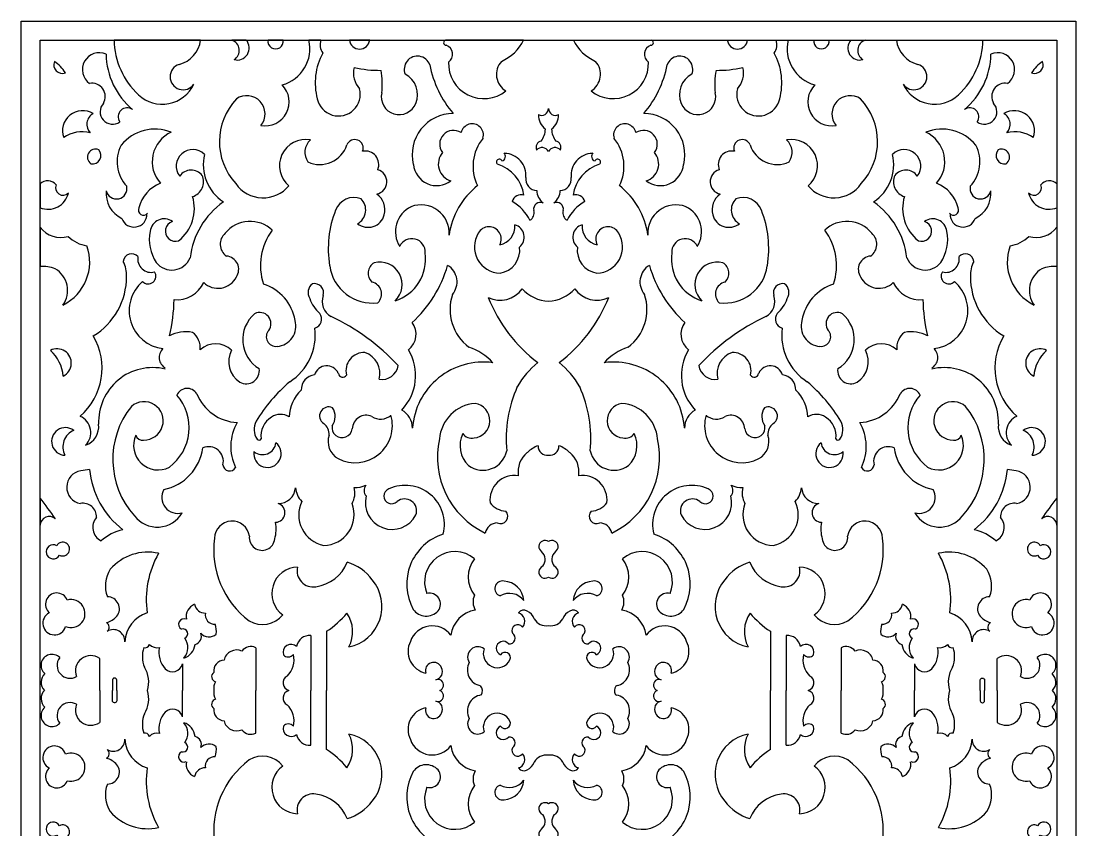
# Model space of a CAD drawing. Header units: millimetres. Extents: x 196 to 687, y 295 to 770.
# Drawn here: x 256.4 to 311.9, y 479.7 to 522.3 of the extents above; entities that cross this region are included whole.
import ezdxf

# ---------------------------------------------------------------- set-up
doc = ezdxf.new("R2010")
doc.units = ezdxf.units.MM

msp = doc.modelspace()

# ---------------------------------------------------------------- linework, layer by layer
at = {"color": 1}
for p, q in [((256.395, 522.262), (311.869, 522.262)), ((256.395, 451.81), (256.395, 522.262)), ((311.869, 522.262), (311.869, 451.81)), ((257.395, 521.262), (310.869, 521.262)), ((257.395, 452.81), (257.395, 521.262)), ((265.834, 521.262), (261.285, 521.262)), ((268.231, 521.262), (267.477, 521.262)), ((270.175, 521.262), (269.382, 521.262)), ((272.167, 521.262), (271.532, 521.262)), ((274.728, 521.262), (273.67, 521.262)), ((282.822, 521.262), (278.72, 521.262)), ((285.442, 521.262), (289.544, 521.262)), ((293.536, 521.262), (294.594, 521.262)), ((298.089, 521.262), (298.882, 521.262)), ((300.033, 521.262), (300.787, 521.262)), ((302.43, 521.262), (306.979, 521.262)), ((310.869, 521.262), (310.869, 452.81)), ((257.395, 513.703), (257.395, 512.442)), ((310.869, 513.703), (310.869, 512.442)), ((257.395, 511.42), (257.395, 509.34)), ((310.869, 511.42), (310.869, 509.34)), ((257.395, 497.16), (257.395, 495.728)), ((310.869, 497.16), (310.869, 495.728)), ((271.625, 489.924), (271.625, 487.036)), ((272.458, 490.147), (272.458, 487.036)), ((295.806, 490.147), (295.806, 487.036)), ((296.639, 489.924), (296.639, 487.036)), ((268.74, 489.285), (268.74, 487.036)), ((299.524, 489.285), (299.524, 487.036)), ((260.532, 487.036), (260.532, 488.72)), ((264.882, 488.431), (264.882, 487.036)), ((303.382, 488.431), (303.382, 487.036)), ((307.732, 487.036), (307.732, 488.72)), ((260.532, 487.036), (260.532, 485.352)), ((264.882, 485.641), (264.882, 487.036)), ((268.74, 484.787), (268.74, 487.036)), ((271.625, 484.148), (271.625, 487.036)), ((272.458, 483.925), (272.458, 487.036)), ((295.806, 483.925), (295.806, 487.036)), ((296.639, 484.148), (296.639, 487.036)), ((299.524, 484.787), (299.524, 487.036)), ((303.382, 485.641), (303.382, 487.036)), ((307.732, 487.036), (307.732, 485.352))]:
    msp.add_line(p, q, dxfattribs=at)
msp.add_lwpolyline([(256.395, 522.262), (311.869, 522.262), (311.869, 451.81), (256.395, 451.81)], close=True, dxfattribs=at)
for points in [[(261.285, 521.262), (265.834, 521.262)], [(267.477, 521.262), (268.231, 521.262)], [(269.382, 521.262), (270.175, 521.262)], [(271.532, 521.262), (272.167, 521.262)], [(273.67, 521.262), (274.728, 521.262)], [(278.72, 521.262), (282.822, 521.262)], [(285.442, 521.262), (289.544, 521.262)], [(293.536, 521.262), (294.594, 521.262)], [(296.097, 521.262), (296.732, 521.262)], [(298.089, 521.262), (298.882, 521.262)], [(300.033, 521.262), (300.787, 521.262)], [(302.43, 521.262), (306.979, 521.262)], [(310.869, 513.703), (310.869, 512.442)], [(310.869, 511.42), (310.869, 509.34)], [(310.869, 497.16), (310.869, 495.728)]]:
    msp.add_lwpolyline(points, dxfattribs=at)
for points in [[(261.422, 487.036), (261.422, 487.583, 0.414214), (261.322, 487.683), (261.3, 487.683, 0.414214), (261.2, 487.583), (261.2, 487.036)], [(306.842, 487.036), (306.842, 487.583, -0.414214), (306.942, 487.683), (306.964, 487.683, -0.414214), (307.064, 487.583), (307.064, 487.036)], [(261.422, 487.036), (261.422, 486.489, -0.414214), (261.322, 486.389), (261.3, 486.389, -0.414214), (261.2, 486.489), (261.2, 487.036)], [(306.842, 487.036), (306.842, 486.489, 0.414214), (306.942, 486.389), (306.964, 486.389, 0.414214), (307.064, 486.489), (307.064, 487.036)]]:
    msp.add_lwpolyline(points, format="xyb", dxfattribs=at)
for centre, radius, start, end in [((265.299, 521.325), 4.014, 180.9069, 227.177), ((264.335, 521.446), 1.511, 284.3912, 352.9754), ((267.297, 520.72), 0.571, 301.6083, 71.6067), ((267.759, 520.843), 0.631, 255.0512, 41.5332), ((269.778, 521.197), 0.402, 170.6757, 9.3243), ((269.612, 520.811), 1.972, 285.0621, 13.1971), ((272.841, 521.004), 0.722, 159.0848, 216.0529), ((274.199, 521.317), 0.532, 185.989, 354.011), ((278.755, 521.126), 0.14, 104.3435, 266.3709), ((278.586, 520.512), 0.5, 305.2889, 71.2866), ((280.749, 522.252), 2.297, 293.2238, 334.4614), ((287.515, 522.252), 2.297, 205.5386, 246.7762), ((289.678, 520.512), 0.5, 108.7134, 234.7111), ((289.509, 521.126), 0.14, 273.6291, 75.6565), ((294.065, 521.317), 0.532, 185.989, 354.011), ((295.423, 521.004), 0.722, 323.9471, 20.9152), ((298.652, 520.811), 1.972, 166.8029, 254.9379), ((298.486, 521.197), 0.402, 170.6757, 9.3243), ((300.505, 520.843), 0.631, 138.4668, 284.9488), ((300.967, 520.72), 0.571, 108.3933, 238.3917), ((303.929, 521.446), 1.511, 187.0246, 255.6088), ((302.965, 521.325), 4.014, 312.823, 359.0931), ((260.507, 519.705), 0.891, 66.421, 234.557), ((264.774, 520.594), 3.911, 181.062, 229.9003), ((275.192, 519.005), 3.33, 151.794, 194.5665), ((277.237, 519.726), 0.693, 19.5653, 202.1132), ((291.027, 519.726), 0.693, 337.8868, 160.4347), ((293.072, 519.005), 3.33, 345.4335, 28.206), ((303.49, 520.594), 3.911, 310.0997, 358.938), ((307.757, 519.705), 0.891, 305.443, 113.579), ((258.571, 519.963), 0.456, 158.9063, 289.479), ((257.338, 518.764), 1.583, 29.0205, 59.3648), ((264.918, 519.332), 0.684, 107.6585, 324.956), ((275.053, 519.516), 1.181, 165.0413, 223.7807), ((275.243, 525.567), 5.898, 256.9554, 270.7799), ((283.408, 521.031), 5.622, 191.0052, 220.329), ((280.73, 520.035), 1.857, 177.8543, 308.7346), ((282.413, 519.461), 1.019, 138.1321, 239.1867), ((285.85, 519.461), 1.019, 300.8133, 41.8679), ((287.534, 520.035), 1.857, 231.2654, 2.1457), ((284.856, 521.031), 5.622, 319.671, 348.9948), ((293.021, 525.567), 5.898, 269.2201, 283.0446), ((293.211, 519.516), 1.181, 316.2193, 14.9587), ((303.346, 519.332), 0.684, 215.044, 72.3415), ((309.693, 519.963), 0.456, 250.521, 21.0937), ((310.926, 518.764), 1.583, 120.6352, 150.9795), ((271.572, 518.951), 3.819, 352.9142, 10.8391), ((276.044, 518.397), 1.202, 336.9285, 62.6985), ((292.22, 518.397), 1.202, 117.3015, 203.0715), ((296.692, 518.951), 3.819, 169.1609, 187.0858), ((260.124, 518.292), 0.7, 328.9357, 100.9986), ((263.821, 519.719), 1.831, 226.9261, 334.8024), ((269.23, 518.013), 1.264, 259.6918, 45.0187), ((273.089, 518.415), 1.147, 192.4657, 14.2987), ((295.175, 518.415), 1.147, 165.7013, 347.5343), ((299.034, 518.013), 1.264, 134.9813, 280.3082), ((304.443, 519.719), 1.831, 205.1976, 313.0739), ((308.14, 518.292), 0.7, 79.0014, 211.0643), ((270.096, 515.918), 3.27, 136.6467, 222.537), ((268.267, 517.38), 0.957, 320.3606, 125.029), ((276.279, 518.276), 0.939, 167.4288, 338.1143), ((291.985, 518.276), 0.939, 201.8857, 12.5712), ((299.997, 517.38), 0.957, 54.971, 219.6394), ((298.168, 515.918), 3.27, 317.463, 43.3533), ((261.205, 517.489), 0.653, 137.4017, 305.5403), ((261.972, 517.225), 0.471, 53.1083, 214.6424), ((283.767, 517.663), 0.365, 242.9918, 0.0179), ((284.497, 517.663), 0.365, 179.9821, 297.0082), ((306.292, 517.225), 0.471, 325.3576, 126.8917), ((307.059, 517.489), 0.653, 234.4597, 42.5983), ((259.63, 516.49), 1.059, 58.3877, 200.0188), ((260.497, 516.825), 0.647, 118.8318, 223.3929), ((279.122, 515.232), 2.161, 90.0042, 193.7251), ((284.517, 517.305), 0.916, 177.9416, 233.4478), ((283.747, 517.305), 0.916, 306.5522, 2.0584), ((289.142, 515.232), 2.161, 346.2749, 89.9958), ((308.634, 516.49), 1.059, 339.9812, 121.6123), ((307.767, 516.825), 0.647, 316.6071, 61.1682), ((263.443, 514.266), 2.31, 68.4633, 140.7079), ((279.136, 515.784), 0.728, 56.5047, 217.5895), ((280.117, 516.262), 0.593, 343.9291, 167.4474), ((282.831, 516.627), 1.141, 323.545, 357.1184), ((285.433, 516.627), 1.141, 182.8816, 216.455), ((288.147, 516.262), 0.593, 12.5526, 196.0709), ((289.128, 515.784), 0.728, 322.4105, 123.4953), ((304.821, 514.266), 2.31, 39.2921, 111.5367), ((259.593, 514.813), 1.626, 74.5149, 126.0787), ((265.001, 514.86), 1.71, 114.5484, 221.5915), ((271.358, 514.654), 1.375, 79.5819, 230.3079), ((272.209, 515.353), 0.889, 132.6729, 214.5565), ((273.942, 515.578), 0.448, 338.0319, 157.781), ((282.463, 514.633), 2.302, 140.4666, 206.6436), ((283.832, 515.601), 0.357, 103.4025, 200.6007), ((284.432, 515.601), 0.357, 339.3993, 76.5975), ((285.801, 514.633), 2.302, 333.3564, 39.5334), ((294.322, 515.578), 0.448, 22.219, 201.9681), ((296.906, 514.654), 1.375, 309.6921, 100.4181), ((296.055, 515.353), 0.889, 325.4435, 47.3271), ((303.263, 514.86), 1.71, 318.4085, 65.4516), ((308.671, 514.813), 1.626, 53.9213, 105.4851), ((260.311, 515.098), 0.426, 66.6339, 234.171), ((260.151, 515.189), 0.445, 258.3945, 42.4104), ((263.327, 514.855), 1.886, 152.4027, 223.0867), ((265.422, 514.633), 0.867, 45.1841, 217.654), ((272.102, 516.21), 1.498, 245.3293, 342.0082), ((274.497, 514.715), 0.709, 336.9546, 101.3357), ((283.788, 515.21), 0.393, 29.1089, 137.5954), ((284.476, 515.21), 0.393, 42.4046, 150.8911), ((293.767, 514.715), 0.709, 78.6643, 203.0454), ((296.162, 516.21), 1.498, 197.9918, 294.6707), ((302.842, 514.633), 0.867, 322.346, 134.8159), ((304.937, 514.855), 1.886, 316.9133, 27.5973), ((308.113, 515.189), 0.445, 137.5896, 281.6055), ((307.953, 515.098), 0.426, 305.829, 113.3661), ((268.35, 514.721), 2.376, 167.1738, 236.2998), ((279.261, 514.737), 0.925, 139.2987, 253.6069), ((281.54, 514.842), 0.15, 22.8228, 230.8736), ((281.616, 515.147), 0.254, 284.2389, 45.2274), ((281.805, 514.156), 1.142, 353.5447, 89.257), ((286.459, 514.156), 1.142, 90.743, 186.4553), ((286.648, 515.147), 0.254, 134.7726, 255.7611), ((286.724, 514.842), 0.15, 309.1264, 157.1772), ((289.003, 514.737), 0.925, 286.3931, 40.7013), ((299.914, 514.721), 2.376, 303.7002, 12.8262), ((265.343, 513.676), 0.744, 38.6405, 144.8814), ((274.968, 513.802), 0.661, 281.2746, 74.094), ((278.257, 514.841), 1.239, 185.6341, 306.8373), ((280.876, 512.823), 1.986, 7.9147, 73.3331), ((287.388, 512.823), 1.986, 106.6669, 172.0853), ((290.007, 514.841), 1.239, 233.1627, 354.3659), ((293.296, 513.802), 0.661, 105.906, 258.7254), ((302.921, 513.676), 0.744, 35.1186, 141.3595), ((257.791, 513.267), 0.59, 39.7576, 132.2709), ((264.407, 511.984), 1.87, 111.4743, 166.056), ((265.162, 513.815), 0.829, 287.5616, 23.0918), ((269.125, 514.712), 1.755, 214.9479, 320.5006), ((283.549, 513.956), 0.613, 173.2666, 267.1479), ((284.715, 513.956), 0.613, 272.8521, 6.7334), ((299.139, 514.712), 1.755, 219.4994, 325.0521), ((303.102, 513.815), 0.829, 156.9082, 252.4384), ((303.857, 511.984), 1.87, 13.944, 68.5257), ((310.472, 513.267), 0.59, 47.7291, 140.2424), ((257.812, 513.452), 1.093, 247.5903, 347.6093), ((258.599, 513.486), 0.388, 155.9651, 316.2422), ((262.311, 513.185), 1.447, 174.1927, 244.647), ((261.41, 513.452), 0.552, 192.7117, 11.98), ((274.529, 512.329), 1.002, 344.4913, 55.4754), ((282.861, 510.446), 3.998, 127.8991, 172.0135), ((284.37, 513.364), 0.852, 181.3423, 231.8241), ((283.894, 513.364), 0.852, 308.1759, 358.6577), ((285.403, 510.446), 3.998, 7.9865, 52.1009), ((293.735, 512.329), 1.002, 124.5246, 195.5087), ((306.854, 513.452), 0.552, 168.02, 347.2883), ((305.953, 513.185), 1.447, 295.353, 5.8073), ((309.665, 513.486), 0.388, 223.7578, 24.0349), ((310.452, 513.452), 1.093, 192.3907, 292.4097), ((263.364, 512.394), 2.142, 307.8907, 17.1182), ((269.445, 509.321), 4.188, 125.1875, 173.5179), ((273.906, 511.939), 1.042, 69.4731, 158.6709), ((273.685, 512.323), 0.833, 298.7967, 45.2447), ((277.435, 511.12), 1.472, 355.3644, 111.2906), ((282.695, 512.626), 0.494, 72.5351, 163.3858), ((281.091, 510.768), 2.297, 26.0835, 60.4907), ((283.709, 512.361), 0.36, 68.0577, 190.8422), ((284.555, 512.361), 0.36, 349.1578, 111.9423), ((287.173, 510.768), 2.297, 119.5093, 153.9165), ((285.569, 512.626), 0.494, 16.6142, 107.4649), ((290.829, 511.12), 1.472, 68.7094, 184.6356), ((294.579, 512.323), 0.833, 134.7553, 241.2033), ((294.358, 511.939), 1.042, 21.3291, 110.5269), ((298.819, 509.321), 4.188, 6.4821, 54.8125), ((304.9, 512.394), 2.142, 162.8818, 232.1093), ((262.335, 512.097), 0.68, 198.8195, 1.317), ((262.836, 512.316), 0.271, 154.0303, 322.5035), ((278.107, 510.284), 5.557, 158.523, 189.2766), ((274.634, 512.301), 0.894, 232.2715, 344.4441), ((277.548, 511.179), 1.463, 116.2447, 211.834), ((282.927, 512.164), 0.448, 300.4108, 16.7415), ((285.337, 512.164), 0.448, 163.2585, 239.5892), ((290.716, 511.179), 1.463, 328.166, 63.7553), ((293.63, 512.301), 0.894, 195.5559, 307.7285), ((290.157, 510.284), 5.557, 350.7234, 21.477), ((305.428, 512.316), 0.271, 217.4965, 25.9697), ((305.929, 512.097), 0.68, 178.683, 341.1805), ((263.915, 511.123), 0.731, 53.3709, 174.1305), ((264.511, 511.205), 0.529, 107.6773, 288.5935), ((268.443, 510.028), 1.691, 46.4622, 140.9243), ((281.362, 511.465), 1.001, 281.6662, 4.131), ((282.169, 510.882), 0.683, 310.5476, 73.6768), ((286.095, 510.882), 0.683, 106.3232, 229.4524), ((286.902, 511.465), 1.001, 175.869, 258.3338), ((299.821, 510.028), 1.691, 39.0757, 133.5378), ((303.753, 511.205), 0.529, 251.4065, 72.3227), ((304.349, 511.123), 0.731, 5.8695, 126.6291), ((258.48, 512.217), 1.346, 216.307, 286.9623), ((260.106, 512.17), 1.75, 225.1771, 261.7294), ((265.246, 510.743), 2.108, 167.5612, 214.2891), ((267.613, 510.52), 0.75, 130.0861, 236.1918), ((272.031, 509.402), 3.05, 142.6235, 198.8127), ((281.624, 510.378), 1.385, 148.669, 268.2553), ((281.004, 510.794), 0.64, 331.1238, 151.5684), ((287.26, 510.794), 0.64, 28.4316, 208.8762), ((286.64, 510.378), 1.385, 271.7447, 31.331), ((296.233, 509.402), 3.05, 341.1873, 37.3765), ((300.651, 510.52), 0.75, 303.8082, 49.9139), ((303.018, 510.743), 2.108, 325.7109, 12.4388), ((308.158, 512.17), 1.75, 278.2706, 314.8229), ((309.784, 512.217), 1.346, 253.0377, 323.693), ((257.472, 509.586), 2.531, 296.4123, 19.7048), ((276.944, 510.104), 0.708, 357.0424, 154.5304), ((281.381, 510.217), 1.239, 279.3115, 6.7818), ((286.882, 510.217), 1.239, 173.2182, 260.6885), ((291.32, 510.104), 0.708, 25.4696, 182.9576), ((310.792, 509.586), 2.531, 160.2952, 243.5877), ((262.21, 509.574), 0.443, 41.3793, 174.9715), ((263.226, 509.734), 0.697, 169.0152, 285.9764), ((267.13, 509.191), 0.709, 326.4139, 84.6812), ((275.348, 509.748), 2.324, 287.8697, 7.8976), ((292.916, 509.748), 2.324, 172.1024, 252.1303), ((301.134, 509.191), 0.709, 95.3188, 213.5861), ((305.038, 509.734), 0.697, 254.0236, 10.9848), ((306.054, 509.574), 0.443, 5.0285, 138.6207), ((257.535, 507.568), 1.778, 68.5424, 94.5115), ((260.439, 508.911), 1.504, 356.4049, 27.8379), ((264.323, 510.207), 1.046, 218.4847, 336.7578), ((274.875, 509.693), 2.272, 187.7206, 277.3046), ((275.292, 508.993), 0.645, 120.9901, 226.2902), ((275.251, 508.399), 1.184, 313.2037, 104.2284), ((272.533, 511.226), 6.554, 312.4739, 343.8301), ((278.313, 508.533), 1.009, 319.2561, 59.3203), ((289.951, 508.533), 1.009, 120.6797, 220.7439), ((295.731, 511.226), 6.554, 196.1699, 227.5261), ((293.013, 508.399), 1.184, 75.7716, 226.7963), ((293.389, 509.693), 2.272, 262.6954, 352.2794), ((292.972, 508.993), 0.645, 313.7098, 59.0099), ((303.941, 510.207), 1.046, 203.2422, 321.5153), ((307.825, 508.911), 1.504, 152.1621, 183.5951), ((310.729, 507.568), 1.778, 85.4885, 111.4576), ((257.522, 508.082), 1.319, 324.6299, 59.8205), ((258.334, 508.79), 3.606, 300.9794, 0.4283), ((263.073, 508.841), 0.411, 225.1479, 32.9948), ((266.752, 509.276), 1.079, 225.6596, 333.7802), ((301.512, 509.276), 1.079, 206.2198, 314.3404), ((305.191, 508.841), 0.411, 147.0052, 314.8521), ((309.93, 508.79), 3.606, 179.5717, 239.0206), ((310.742, 508.082), 1.319, 120.1795, 215.3701), ((264.088, 507.02), 2.01, 130.4745, 263.3036), ((264.597, 509.127), 1.533, 264.0955, 336.002), ((268.407, 506.104), 2.428, 9.5189, 72.3408), ((272.06, 507.969), 0.576, 126.0697, 212.4919), ((271.824, 507.965), 0.481, 343.275, 102.4212), ((274.706, 507.896), 0.646, 315.035, 77.5101), ((281.586, 509.009), 1.439, 244.0696, 324.0333), ((284.234, 509.545), 2.026, 222.9364, 267.108), ((284.03, 509.545), 2.026, 272.892, 317.0636), ((286.678, 509.009), 1.439, 215.9667, 295.9304), ((293.558, 507.896), 0.646, 102.4899, 224.965), ((296.44, 507.965), 0.481, 77.5788, 196.725), ((296.204, 507.969), 0.576, 327.5081, 53.9303), ((299.857, 506.104), 2.428, 107.6592, 170.4811), ((303.667, 509.127), 1.533, 203.998, 275.9045), ((304.176, 507.02), 2.01, 276.6964, 49.5255), ((256.072, 507.714), 8.368, 346.0675, 359.2366), ((273.313, 508.272), 1.844, 199.4102, 229.0635), ((273.142, 507.514), 0.913, 159.9525, 241.0222), ((281.471, 507.097), 2.517, 161.9907, 232.7631), ((288.507, 510.771), 8.145, 202.0341, 232.732), ((279.757, 510.771), 8.145, 307.268, 337.9659), ((286.793, 507.097), 2.517, 307.2369, 18.0093), ((295.122, 507.514), 0.913, 298.9778, 20.0475), ((294.951, 508.272), 1.844, 310.9365, 340.5898), ((312.192, 507.714), 8.368, 180.7634, 193.9325), ((269.839, 505.502), 1.788, 130.5254, 238.9092), ((268.949, 506.338), 0.589, 322.9969, 117.4351), ((269.779, 506.207), 1.066, 274.336, 16.2685), ((271.681, 506.587), 0.515, 288.5675, 34.5353), ((267.705, 496.172), 11.666, 43.0507, 64.6524), ((300.559, 496.172), 11.666, 115.3476, 136.9493), ((296.583, 506.587), 0.515, 145.4647, 251.4325), ((298.484, 506.207), 1.066, 163.7315, 265.664), ((299.315, 506.338), 0.589, 62.5649, 217.0031), ((298.425, 505.502), 1.788, 301.0908, 49.4746), ((269.796, 505.647), 0.506, 138.195, 277.2419), ((268.938, 505.74), 2.928, 302.7269, 7.0463), ((276.148, 505.775), 1.018, 307.3058, 37.2639), ((292.115, 505.775), 1.018, 142.7361, 232.6942), ((299.326, 505.74), 2.928, 172.9537, 237.2731), ((298.468, 505.647), 0.506, 262.7581, 41.805), ((257.289, 503.998), 3.362, 311.0024, 30.3705), ((265.065, 504.025), 1.886, 79.4708, 117.4938), ((264.799, 505.066), 1.018, 354.4006, 53.1474), ((303.465, 505.066), 1.018, 126.8526, 185.5994), ((303.199, 504.025), 1.886, 62.5062, 100.5292), ((310.975, 503.998), 3.362, 149.6295, 228.9976), ((258.282, 504.261), 0.753, 295.7196, 117.4472), ((256.57, 503.404), 2.047, 4.9985, 48.1683), ((264.305, 504.56), 0.647, 134.2521, 239.6767), ((266.623, 504.063), 1.214, 46.0109, 131.9069), ((268.567, 504.33), 1.256, 151.1693, 237.8532), ((274.427, 503.871), 0.948, 86.8384, 194.5081), ((274.106, 503.722), 1.158, 344.3717, 71.1832), ((274.499, 503.608), 2.643, 316.4706, 30.9227), ((279.068, 502.347), 2.883, 42.1272, 72.2244), ((289.196, 502.347), 2.883, 107.7756, 137.8728), ((293.765, 503.608), 2.643, 149.0773, 223.5294), ((294.158, 503.722), 1.158, 108.8168, 195.6283), ((293.837, 503.871), 0.948, 345.4919, 93.1616), ((299.697, 504.33), 1.256, 302.1468, 28.8307), ((301.641, 504.063), 1.214, 48.0931, 133.9891), ((303.959, 504.56), 0.647, 300.3233, 45.7479), ((309.982, 504.261), 0.753, 62.5528, 244.2804), ((311.694, 503.404), 2.047, 131.8317, 175.0015), ((280.702, 500.584), 3.732, 82.2403, 175.9626), ((286.299, 500.867), 4.374, 128.5263, 150.484), ((281.965, 500.867), 4.374, 29.516, 51.4737), ((287.562, 500.584), 3.732, 4.0374, 97.7597), ((263.316, 501.179), 2.846, 76.5463, 182.7482), ((268.24, 503.861), 0.685, 240.1021, 9.2403), ((272.468, 503.459), 0.664, 23.227, 164.1283), ((273.31, 503.753), 0.233, 187.8876, 329.1374), ((275.362, 504.277), 0.879, 260.7699, 350.7387), ((292.902, 504.277), 0.879, 189.2613, 279.2301), ((294.954, 503.753), 0.233, 210.8626, 352.1124), ((295.796, 503.459), 0.664, 15.8717, 156.773), ((300.024, 503.861), 0.685, 170.7597, 299.8979), ((304.948, 501.179), 2.846, 357.2518, 103.4537), ((276.14, 496.683), 8.662, 130.4372, 148.5457), ((271.913, 502.859), 0.787, 96.1365, 181.6732), ((296.351, 502.859), 0.787, 358.3268, 83.8635), ((292.124, 496.683), 8.662, 31.4543, 49.5628), ((265.131, 502.341), 0.59, 31.5595, 157.0984), ((267.908, 503.583), 2.458, 202.3134, 266.493), ((272.536, 501.362), 2.039, 133.7112, 178.017), ((288.746, 500.252), 6.84, 156.1039, 185.1066), ((279.518, 500.252), 6.84, 354.8934, 23.8961), ((295.728, 501.362), 2.039, 1.983, 46.2888), ((300.356, 503.583), 2.458, 273.507, 337.6866), ((303.133, 502.341), 0.59, 22.9016, 148.4405), ((262.858, 501.222), 1.009, 268.8222, 131.1735), ((262.642, 500.861), 2.59, 306.7334, 41.314), ((280.445, 500.091), 2.059, 94.8086, 174.9945), ((280.13, 501.237), 0.917, 275.2949, 81.0655), ((288.134, 501.237), 0.917, 98.9345, 264.7051), ((287.819, 500.091), 2.059, 5.0055, 85.1914), ((305.622, 500.861), 2.59, 138.686, 233.2666), ((305.406, 501.222), 1.009, 48.8265, 271.1778), ((265.671, 499.199), 4.454, 141.3298, 221.8728), ((270.038, 500.685), 0.877, 58.3905, 123.3846), ((272.569, 501.479), 0.477, 64.3879, 237.6049), ((272.103, 501.452), 0.812, 323.4841, 34.255), ((273.961, 500.979), 1.959, 242.9678, 16.0289), ((274.55, 500.775), 0.741, 66.4152, 177.5542), ((275.309, 502.156), 0.84, 236.6422, 309.7683), ((275.903, 500.84), 1.076, 0.3244, 61.6436), ((292.361, 500.84), 1.076, 118.3564, 179.6756), ((294.303, 500.979), 1.959, 163.9711, 297.0322), ((292.955, 502.156), 0.84, 230.2317, 303.3578), ((293.714, 500.775), 0.741, 2.4458, 113.5848), ((296.161, 501.452), 0.812, 145.745, 216.5159), ((295.695, 501.479), 0.477, 302.3951, 115.6121), ((298.226, 500.685), 0.877, 56.6154, 121.6095), ((302.593, 499.199), 4.454, 318.1272, 38.6702), ((259.129, 500.601), 0.934, 314.724, 66.9391), ((259.43, 500.925), 1.051, 289.8742, 6.4158), ((269.932, 499.875), 2.51, 150.0255, 206.1276), ((269.592, 500.775), 0.944, 153.0111, 213.2841), ((270.161, 500.44), 1.15, 121.7728, 188.0378), ((271.913, 500.518), 0.687, 356.6104, 54.3868), ((273.28, 500.87), 0.533, 169.3441, 353.1774), ((294.984, 500.87), 0.533, 186.8226, 10.6559), ((296.351, 500.518), 0.687, 125.6132, 183.3896), ((298.103, 500.44), 1.15, 351.9622, 58.2272), ((298.672, 500.775), 0.944, 326.7159, 26.9889), ((298.332, 499.875), 2.51, 333.8724, 29.9745), ((308.834, 500.925), 1.051, 173.5842, 250.1258), ((309.135, 500.601), 0.934, 113.0609, 225.276), ((258.729, 500.14), 0.728, 52.7979, 268.0087), ((259.524, 499.857), 0.933, 112.3856, 208.4211), ((263.597, 499.924), 1.284, 155.1133, 297.5724), ((262.76, 500.542), 0.338, 193.2772, 283.1294), ((273.559, 500.131), 1.021, 160.1527, 241.3983), ((280.951, 499.923), 1.471, 154.5791, 226.0017), ((280.085, 500.867), 0.559, 214.0071, 283.388), ((288.179, 500.867), 0.559, 256.612, 325.9929), ((287.313, 499.923), 1.471, 313.9983, 25.4209), ((294.705, 500.131), 1.021, 298.6017, 19.8473), ((304.667, 499.924), 1.284, 242.4276, 24.8867), ((305.504, 500.542), 0.338, 256.8706, 346.7228), ((309.535, 500.14), 0.728, 271.9913, 127.2021), ((308.74, 499.857), 0.933, 331.5789, 67.6144), ((266.256, 499.086), 0.776, 347.061, 113.2048), ((269.356, 499.495), 0.721, 171.301, 52.2702), ((269.092, 500.155), 0.711, 230.8164, 352.7548), ((268.905, 500.344), 0.134, 220.5086, 330.9069), ((282.716, 499.313), 4.427, 167.5112, 244.446), ((284.128, 498.41), 1.599, 109.882, 133.9204), ((284.061, 499.886), 0.477, 176.74, 278.565), ((284.203, 499.886), 0.477, 261.435, 3.26), ((284.136, 498.41), 1.599, 46.0796, 70.118), ((285.548, 499.313), 4.427, 295.554, 12.4888), ((298.908, 499.495), 0.721, 127.7298, 8.699), ((299.172, 500.155), 0.711, 187.2452, 309.1836), ((299.359, 500.344), 0.134, 209.0931, 319.4914), ((302.008, 499.086), 0.776, 66.7952, 192.939), ((263.39, 500.14), 2.582, 281.3596, 352.4099), ((280.679, 499.904), 1.282, 234.1669, 348.232), ((283.843, 498.537), 1.315, 128.8238, 189.1985), ((284.421, 498.537), 1.315, 350.8015, 51.1762), ((287.585, 499.904), 1.282, 191.768, 305.8331), ((304.874, 500.14), 2.582, 187.5901, 258.6404), ((267.366, 498.941), 0.355, 184.5693, 331.2601), ((300.898, 498.941), 0.355, 208.7399, 355.4307), ((259.669, 497.732), 0.872, 98.5529, 259.832), ((260.556, 493.643), 5.054, 96.3213, 101.61), ((264.461, 499.054), 4.478, 184.9613, 232.6653), ((282.328, 497.071), 1.275, 80.1623, 187.3542), ((285.936, 497.071), 1.275, 352.6458, 99.8377), ((303.803, 499.054), 4.478, 307.3347, 355.0387), ((307.708, 493.643), 5.054, 78.39, 83.6787), ((308.595, 497.732), 0.872, 280.168, 81.4471), ((264.635, 497.198), 0.843, 150.828, 285.7968), ((269.92, 497.776), 0.91, 269.9371, 355.436), ((272.016, 497.81), 1.194, 185.0938, 223.6987), ((272.825, 497.424), 1.123, 330.2939, 14.7469), ((273.932, 499.248), 1.538, 269.2184, 292.9031), ((274.857, 497.56), 0.424, 140.3155, 222.1788), ((275.88, 497.26), 0.404, 110.4313, 316.2924), ((276.601, 495.767), 2.061, 345.9176, 114.7216), ((291.663, 495.767), 2.061, 65.2784, 194.0824), ((292.384, 497.26), 0.404, 223.7076, 69.5687), ((293.407, 497.56), 0.424, 317.8212, 39.6845), ((294.332, 499.248), 1.538, 247.0969, 270.7816), ((295.439, 497.424), 1.123, 165.2531, 209.7061), ((296.248, 497.81), 1.194, 316.3013, 354.9062), ((298.344, 497.776), 0.91, 184.564, 270.0629), ((303.629, 497.198), 0.843, 254.2032, 29.172), ((239.657, 483.247), 22.543, 34.6482, 38.1099), ((275.908, 496.919), 1.411, 165.378, 332.6285), ((276.561, 496.478), 0.635, 340.9267, 127.6618), ((291.703, 496.478), 0.635, 52.3382, 199.0733), ((292.356, 496.919), 1.411, 207.3715, 14.622), ((328.607, 483.247), 22.543, 141.8901, 145.3518), ((259.644, 496.165), 0.72, 358.5169, 100.3258), ((269.771, 496.387), 0.502, 271.0984, 72.8045), ((272.649, 496.282), 1.653, 154.8267, 258.0918), ((272.285, 496.287), 1.623, 270.8328, 20.9527), ((281.94, 497.578), 1.104, 217.4039, 267.2348), ((286.324, 497.578), 1.104, 272.7652, 322.5961), ((295.979, 496.287), 1.623, 159.0473, 269.1672), ((295.615, 496.282), 1.653, 281.9082, 25.1733), ((298.493, 496.387), 0.502, 107.1955, 268.9016), ((308.62, 496.165), 0.72, 79.6742, 181.4831), ((257.873, 495.717), 0.478, 46.4218, 178.6321), ((260.959, 495.622), 0.794, 138.6277, 243.5771), ((263.556, 497.144), 1.512, 217.3828, 329.947), ((267.489, 495.029), 0.921, 7.7333, 179.1266), ((281.607, 496.206), 0.388, 243.5193, 43.9291), ((286.657, 496.206), 0.388, 136.0709, 296.4807), ((300.775, 495.029), 0.921, 0.8734, 172.2667), ((304.708, 497.144), 1.512, 210.053, 322.6172), ((307.305, 495.622), 0.794, 296.4229, 41.3723), ((310.391, 495.717), 0.478, 1.3679, 133.5782), ((262.287, 493.024), 2.527, 102.3698, 131.6943), ((267.873, 495.541), 1.938, 343.9567, 10.2099), ((281.468, 495.184), 0.676, 92.9218, 168.495), ((286.796, 495.184), 0.676, 11.505, 87.0782), ((300.391, 495.541), 1.938, 169.7901, 196.0433), ((305.977, 493.024), 2.527, 48.3057, 77.6302), ((258.585, 494.473), 0.361, 241.3438, 150.0392), ((271.22, 494.431), 4.692, 172.5011, 232.7828), ((269.069, 495.079), 0.671, 173.6066, 353.7514), ((279.439, 492.634), 2.762, 107.682, 208.8068), ((283.95, 494.607), 0.324, 55.6927, 236.0411), ((284.314, 494.607), 0.324, 303.9589, 124.3073), ((288.825, 492.634), 2.762, 331.1932, 72.318), ((299.195, 495.079), 0.671, 186.2486, 6.3934), ((297.044, 494.431), 4.692, 307.2172, 7.4989), ((309.679, 494.473), 0.361, 29.9608, 298.6562), ((258.085, 494.333), 0.371, 59.8063, 331.5768), ((263.059, 491.699), 2.615, 77.5182, 139.0592), ((279.209, 492.751), 1.595, 49.772, 202.905), ((283.378, 493.919), 0.574, 322.2598, 47.0811), ((284.886, 493.919), 0.574, 132.9189, 217.7402), ((289.055, 492.751), 1.595, 337.095, 130.228), ((305.205, 491.699), 2.615, 40.9408, 102.4818), ((310.179, 494.333), 0.371, 208.4232, 120.1937), ((267.882, 491.822), 4.903, 150.2821, 188.3314), ((271.624, 494.549), 2.073, 277.6002, 338.2083), ((272.874, 491.433), 2.442, 35.7194, 73.9623), ((281.464, 493.006), 1.558, 141.8352, 218.0927), ((286.8, 493.006), 1.558, 321.9073, 38.1648), ((295.39, 491.433), 2.442, 106.0377, 144.2806), ((296.64, 494.549), 2.073, 201.7917, 262.3998), ((300.382, 491.822), 4.903, 351.6686, 29.7179), ((262.452, 492.538), 1.624, 147.4286, 200.6305), ((270.964, 492.141), 1.382, 91.2744, 234.4944), ((271.756, 493.328), 0.846, 166.6861, 279.6644), ((283.948, 493.266), 0.323, 111.1092, 304.6516), ((284.316, 493.266), 0.323, 235.3484, 68.8908), ((296.508, 493.328), 0.846, 260.3356, 13.3139), ((297.3, 492.141), 1.382, 305.5056, 88.7256), ((305.812, 492.538), 1.624, 339.3695, 32.5714), ((273.211, 491.452), 2.165, 281.3604, 40.507), ((281.712, 492.4), 0.4, 77.6601, 252.6001), ((281.729, 491.68), 1.112, 4.4421, 86.4785), ((286.535, 491.68), 1.112, 93.5215, 175.5579), ((286.552, 492.4), 0.4, 287.3999, 102.3399), ((295.053, 491.452), 2.165, 139.493, 258.6396), ((258.273, 491.567), 0.597, 22.2095, 228.8224), ((277.886, 491.582), 0.567, 320.6455, 104.9242), ((282.071, 491.178), 0.967, 37.4653, 119.654), ((286.193, 491.178), 0.967, 60.346, 142.5347), ((290.378, 491.582), 0.567, 75.0758, 219.3545), ((309.991, 491.567), 0.597, 311.1776, 157.7905), ((259.018, 491.079), 0.738, 247.5627, 105.0485), ((260.932, 491.332), 0.633, 322.1209, 89.9569), ((265.77, 490.917), 0.697, 110.9512, 190.9008), ((266.065, 491.663), 0.553, 189.9385, 272.2514), ((281.011, 491.696), 0.848, 155.7422, 210.6222), ((287.253, 491.696), 0.848, 329.3778, 24.2578), ((302.199, 491.663), 0.553, 267.7486, 350.0615), ((302.494, 490.917), 0.697, 349.0992, 69.0488), ((307.332, 491.332), 0.633, 90.0431, 217.8791), ((309.246, 491.079), 0.738, 74.9515, 292.4373), ((258.15, 490.569), 0.611, 116.2753, 343.5679), ((263.519, 489.507), 1.677, 106.9353, 176.8049), ((266.574, 491.018), 0.496, 169.2282, 274.0845), ((269.087, 491.877), 1.377, 239.1786, 321.2935), ((269.904, 494.083), 4.692, 302.9778, 320.6171), ((272.101, 490.129), 1.731, 332.5232, 34.3561), ((277.704, 491.783), 0.836, 215.0658, 317.9013), ((280.527, 489.746), 1.537, 99.1836, 172.6804), ((282.835, 490.912), 0.352, 58.9188, 144.9541), ((282.423, 490.673), 0.458, 317.607, 74.3081), ((282.7, 490.57), 0.717, 18.9643, 63.8182), ((285.564, 490.57), 0.717, 116.1818, 161.0357), ((285.429, 490.912), 0.352, 35.0459, 121.0812), ((285.841, 490.673), 0.458, 105.6919, 222.393), ((287.737, 489.746), 1.537, 7.3196, 80.8164), ((290.56, 491.783), 0.836, 222.0987, 324.9342), ((296.163, 490.129), 1.731, 145.6439, 207.4768), ((298.36, 494.083), 4.692, 219.3829, 237.0222), ((299.177, 491.877), 1.377, 218.7065, 300.8214), ((301.69, 491.018), 0.496, 265.9155, 10.7718), ((304.745, 489.507), 1.677, 3.1951, 73.0647), ((310.114, 490.569), 0.611, 196.4321, 63.7247), ((260.59, 491.691), 1.126, 285.3823, 318.3929), ((260.744, 490.364), 0.281, 309.4453, 59.1885), ((264.963, 490.519), 0.292, 65.3949, 241.4379), ((265.457, 490.165), 1.207, 352.229, 17.3059), ((278.022, 489.213), 1.221, 36.6689, 160.7119), ((282.51, 490.188), 0.308, 35.2165, 206.156), ((284.016, 491.18), 0.741, 210.6265, 278.9752), ((284.248, 491.18), 0.741, 261.0248, 329.3735), ((285.754, 490.188), 0.308, 333.844, 144.7835), ((290.242, 489.213), 1.221, 19.2881, 143.3311), ((302.807, 490.165), 1.207, 162.6941, 187.771), ((303.301, 490.519), 0.292, 298.5621, 114.6051), ((307.674, 491.691), 1.126, 221.6071, 254.6177), ((307.52, 490.364), 0.281, 120.8115, 230.5547), ((261.241, 489.634), 0.604, 356.8122, 121.78), ((264.905, 490.021), 0.255, 291.4673, 108.5283), ((265.433, 489.887), 0.443, 284.3102, 20.8369), ((266.272, 490.436), 0.577, 222.5733, 311.2436), ((271.567, 489.237), 0.69, 85.1994, 170.6579), ((282.072, 489.792), 0.306, 262.8599, 57.9622), ((286.192, 489.792), 0.306, 122.0378, 277.1401), ((296.697, 489.237), 0.69, 9.3421, 94.8006), ((301.992, 490.436), 0.577, 228.7564, 317.4267), ((302.831, 489.887), 0.443, 159.1631, 255.6898), ((303.359, 490.021), 0.255, 71.4717, 248.5327), ((307.023, 489.634), 0.604, 58.22, 183.1878), ((264.33, 488.822), 1.557, 162.6169, 201.0221), ((262.906, 489.53), 0.25, 255.7665, 342.4601), ((263.533, 489.815), 0.53, 222.8514, 284.6528), ((264.928, 489.037), 1.288, 168.1427, 222.0978), ((264.36, 489.287), 0.808, 317.3104, 37.914), ((264.732, 489.522), 0.813, 285.898, 355.4782), ((268.48, 488.761), 0.585, 63.6226, 143.8301), ((270.6, 489.032), 0.428, 47.834, 195.644), ((277.916, 489.094), 1.17, 153.4757, 258.299), ((280.417, 488.797), 0.537, 51.9294, 212.1536), ((281.751, 489.253), 0.367, 39.7822, 247.6664), ((286.513, 489.253), 0.367, 292.3336, 140.2178), ((287.847, 488.797), 0.537, 327.8464, 128.0706), ((290.348, 489.094), 1.17, 281.701, 26.5243), ((297.664, 489.032), 0.428, 344.356, 132.166), ((299.784, 488.761), 0.585, 36.1699, 116.3774), ((303.532, 489.522), 0.813, 184.5218, 254.102), ((303.904, 489.287), 0.808, 142.086, 222.6896), ((303.336, 489.037), 1.288, 317.9022, 11.8573), ((304.731, 489.815), 0.53, 255.3472, 317.1486), ((305.358, 489.53), 0.25, 197.5399, 284.2335), ((303.934, 488.822), 1.557, 338.9779, 17.3831), ((258.017, 488.361), 0.574, 44.7721, 229.8887), ((258.968, 488.355), 0.681, 142.9919, 300.3207), ((260.061, 488.065), 0.807, 54.2863, 201.7071), ((267.734, 488.48), 0.684, 66.4188, 167.1999), ((270.448, 489.144), 0.346, 221.2188, 320.1572), ((269.584, 488.637), 1.164, 313.5267, 14.2115), ((281.441, 488.969), 0.737, 160.0696, 333.9491), ((281.847, 488.761), 0.281, 335.7247, 147.0639), ((286.417, 488.761), 0.281, 32.9361, 204.2753), ((286.823, 488.969), 0.737, 206.0509, 19.9304), ((298.68, 488.637), 1.164, 165.7885, 226.4733), ((297.816, 489.144), 0.346, 219.8428, 318.7812), ((300.529, 488.48), 0.684, 12.8001, 113.5812), ((308.203, 488.065), 0.807, 338.2929, 125.7137), ((309.296, 488.355), 0.681, 239.6793, 37.0081), ((310.247, 488.361), 0.574, 310.1113, 135.2279), ((261.639, 487.477), 1.466, 342.5023, 32.4427), ((264.352, 488.568), 0.548, 226.1124, 345.4834), ((267.093, 488.061), 0.571, 92.513, 187.831), ((278.094, 488.078), 0.435, 20.0076, 197.3323), ((278.129, 488.02), 0.427, 279.8032, 29.0414), ((280.714, 488.117), 0.849, 152.3316, 259.4602), ((287.55, 488.117), 0.849, 282.7207, 27.6684), ((290.135, 488.02), 0.427, 150.9586, 260.1968), ((290.17, 488.078), 0.435, 342.6677, 159.9924), ((301.171, 488.061), 0.571, 352.169, 87.487), ((303.912, 488.568), 0.548, 194.5166, 313.8876), ((306.624, 487.477), 1.466, 147.5573, 197.4977), ((258.062, 487.468), 0.615, 132.4673, 224.6698), ((266.691, 487.761), 0.275, 126.3322, 255.94), ((270.589, 487.433), 0.413, 119.3466, 253.8052), ((278.312, 487.32), 0.3, 288.87, 111.6087), ((289.952, 487.32), 0.3, 68.3913, 251.13), ((297.675, 487.433), 0.413, 286.1948, 60.6534), ((301.573, 487.761), 0.275, 284.06, 53.6678), ((310.201, 487.468), 0.615, 315.3302, 47.5327), ((267.165, 487.148), 0.642, 147.4036, 190.0945), ((280.277, 487.016), 0.388, 325.3117, 43.3294), ((287.987, 487.016), 0.388, 142.5374, 206.7809), ((287.759, 487.191), 0.1, 102.7207, 142.5374), ((301.099, 487.148), 0.642, 349.9055, 32.5964), ((258.062, 486.603), 0.615, 135.3302, 227.5327), ((261.639, 486.595), 1.466, 327.5573, 17.4977), ((266.691, 486.31), 0.275, 104.06, 233.6678), ((267.165, 486.923), 0.642, 169.9055, 212.5964), ((270.589, 486.639), 0.413, 106.1948, 240.6534), ((278.312, 486.752), 0.3, 248.3913, 71.13), ((280.714, 485.955), 0.849, 98.0264, 207.6684), ((287.73, 486.887), 0.1, 206.7809, 259.0351), ((287.55, 485.955), 0.849, 332.3316, 79.0351), ((289.952, 486.752), 0.3, 108.87, 291.6087), ((297.675, 486.639), 0.413, 299.3466, 73.8052), ((301.099, 486.923), 0.642, 327.4036, 10.0945), ((301.573, 486.31), 0.275, 306.3322, 75.94), ((306.624, 486.595), 1.466, 162.5023, 212.4427), ((310.201, 486.603), 0.615, 312.4673, 44.6698), ((258.017, 485.711), 0.574, 130.1113, 315.2279), ((258.968, 485.717), 0.681, 59.6793, 217.0081), ((260.061, 486.007), 0.807, 158.2929, 305.7137), ((264.352, 485.503), 0.548, 14.5166, 133.8876), ((267.093, 486.011), 0.571, 172.169, 267.487), ((269.584, 485.435), 1.164, 345.7885, 46.4733), ((277.916, 484.978), 1.17, 101.701, 206.5243), ((278.094, 485.994), 0.435, 162.6677, 339.9924), ((278.129, 486.052), 0.427, 330.9586, 80.1968), ((290.135, 486.052), 0.427, 99.8032, 209.0414), ((290.17, 485.994), 0.435, 200.0076, 17.3323), ((290.348, 484.978), 1.17, 333.4757, 78.299), ((298.68, 485.435), 1.164, 133.5267, 194.2115), ((301.171, 486.011), 0.571, 272.513, 7.831), ((303.912, 485.503), 0.548, 46.1124, 165.4834), ((308.203, 486.007), 0.807, 234.2863, 21.7071), ((309.296, 485.717), 0.681, 322.9919, 120.3207), ((310.247, 485.711), 0.574, 224.7721, 49.8887), ((264.33, 485.25), 1.557, 158.9779, 197.3831), ((264.928, 485.035), 1.288, 137.9022, 191.8573), ((267.734, 485.592), 0.684, 192.8001, 293.5812), ((280.417, 485.275), 0.537, 147.8464, 308.0706), ((281.441, 485.103), 0.737, 26.0509, 199.9304), ((281.847, 485.311), 0.281, 212.9361, 24.2753), ((286.417, 485.311), 0.281, 155.7247, 327.0639), ((286.823, 485.103), 0.737, 340.0696, 153.9491), ((287.847, 485.275), 0.537, 231.9294, 32.1536), ((300.529, 485.592), 0.684, 246.4188, 347.1999), ((303.336, 485.035), 1.288, 348.1427, 42.0978), ((303.934, 485.25), 1.557, 342.6169, 21.0221), ((264.732, 484.55), 0.813, 4.5218, 74.102), ((264.36, 484.784), 0.808, 322.086, 42.6896), ((268.48, 485.311), 0.585, 216.1699, 296.3774), ((270.6, 485.04), 0.428, 164.356, 312.166), ((270.448, 484.928), 0.346, 39.8428, 138.7812), ((281.751, 484.819), 0.367, 112.3336, 320.2178), ((286.513, 484.819), 0.367, 219.7822, 67.6664), ((297.664, 485.04), 0.428, 227.834, 15.644), ((297.816, 484.928), 0.346, 41.2188, 140.1572), ((299.784, 485.311), 0.585, 243.6226, 323.8301), ((303.532, 484.55), 0.813, 105.898, 175.4782), ((303.904, 484.784), 0.808, 137.3104, 217.914), ((261.241, 484.438), 0.604, 238.22, 3.1878), ((263.519, 484.565), 1.677, 183.1951, 253.0647), ((262.906, 484.542), 0.25, 17.5399, 104.2335), ((263.533, 484.257), 0.53, 75.3472, 137.1486), ((265.433, 484.185), 0.443, 339.1631, 75.6898), ((271.567, 484.835), 0.69, 189.3421, 274.8006), ((272.101, 483.943), 1.731, 325.6439, 27.4768), ((273.211, 482.62), 2.165, 319.493, 78.6396), ((278.022, 484.859), 1.221, 199.2881, 323.3311), ((282.072, 484.28), 0.306, 302.0378, 97.1401), ((286.192, 484.28), 0.306, 82.8599, 237.9622), ((290.242, 484.859), 1.221, 216.6689, 340.7119), ((295.053, 482.62), 2.165, 101.3604, 220.507), ((296.163, 483.943), 1.731, 152.5232, 214.3561), ((296.697, 484.835), 0.69, 265.1994, 350.6579), ((302.831, 484.185), 0.443, 104.3102, 200.8369), ((304.731, 484.257), 0.53, 42.8514, 104.6528), ((305.358, 484.542), 0.25, 75.7665, 162.4601), ((304.745, 484.565), 1.677, 286.9353, 356.8049), ((307.023, 484.438), 0.604, 176.8122, 301.78), ((258.15, 483.502), 0.611, 16.4321, 243.7247), ((260.744, 483.707), 0.281, 300.8115, 50.5547), ((264.963, 483.553), 0.292, 118.5621, 294.6051), ((264.905, 484.051), 0.255, 251.4717, 68.5327), ((266.272, 483.636), 0.577, 48.7564, 137.4267), ((265.457, 483.907), 1.207, 342.6941, 7.771), ((269.904, 479.989), 4.692, 39.3829, 57.0222), ((280.527, 484.325), 1.537, 187.3196, 260.8164), ((282.51, 483.884), 0.308, 153.844, 324.7835), ((285.754, 483.884), 0.308, 215.2165, 26.156), ((287.737, 484.325), 1.537, 279.1836, 352.6804), ((298.36, 479.989), 4.692, 122.9778, 140.6171), ((302.807, 483.907), 1.207, 172.229, 197.3059), ((301.992, 483.636), 0.577, 42.5733, 131.2436), ((303.359, 484.051), 0.255, 111.4673, 288.5283), ((303.301, 483.553), 0.292, 245.3949, 61.4379), ((307.52, 483.707), 0.281, 129.4453, 239.1885), ((310.114, 483.502), 0.611, 296.2753, 163.5679), ((259.018, 482.993), 0.738, 254.9515, 112.4373), ((260.59, 482.381), 1.126, 41.6071, 74.6177), ((265.77, 483.155), 0.697, 169.0992, 249.0488), ((266.574, 483.053), 0.496, 85.9155, 190.7718), ((271.22, 479.641), 4.692, 127.2172, 187.4989), ((269.087, 482.195), 1.377, 38.7065, 120.8214), ((282.423, 483.398), 0.458, 285.6919, 42.393), ((282.7, 483.502), 0.717, 296.1818, 341.0357), ((284.016, 482.891), 0.741, 81.0248, 149.3735), ((284.248, 482.891), 0.741, 30.6265, 98.9752), ((285.564, 483.502), 0.717, 198.9643, 243.8182), ((285.841, 483.398), 0.458, 137.607, 254.3081), ((299.177, 482.195), 1.377, 59.1786, 141.2935), ((297.044, 479.641), 4.692, 352.5011, 52.7828), ((301.69, 483.053), 0.496, 349.2282, 94.0845), ((302.494, 483.155), 0.697, 290.9512, 10.9008), ((307.674, 482.381), 1.126, 105.3823, 138.3929), ((309.246, 482.993), 0.738, 67.5627, 285.0485), ((258.273, 482.505), 0.597, 131.1776, 337.7905), ((260.932, 482.739), 0.633, 270.0431, 37.8791), ((267.882, 482.25), 4.903, 171.6686, 209.7179), ((266.065, 482.408), 0.553, 87.7486, 170.0615), ((270.964, 481.931), 1.382, 125.5056, 268.7256), ((279.439, 481.438), 2.762, 151.1932, 252.318), ((277.704, 482.289), 0.836, 42.0987, 144.9342), ((277.886, 482.49), 0.567, 255.0758, 39.3545), ((281.011, 482.376), 0.848, 149.3778, 204.2578), ((282.835, 483.16), 0.352, 215.0459, 301.0812), ((285.429, 483.16), 0.352, 238.9188, 324.9541), ((287.253, 482.376), 0.848, 335.7422, 30.6222), ((288.825, 481.438), 2.762, 287.682, 28.8068), ((290.378, 482.49), 0.567, 140.6455, 284.9242), ((290.56, 482.289), 0.836, 35.0658, 137.9013), ((297.3, 481.931), 1.382, 271.2744, 54.4944), ((302.199, 482.408), 0.553, 9.9385, 92.2514), ((300.382, 482.25), 4.903, 330.2821, 8.3314), ((307.332, 482.739), 0.633, 142.1209, 269.9569), ((309.991, 482.505), 0.597, 202.2095, 48.8224), ((262.452, 481.534), 1.624, 159.3695, 212.5714), ((282.071, 482.894), 0.967, 240.346, 322.5347), ((281.729, 482.392), 1.112, 273.5215, 355.5579), ((286.193, 482.894), 0.967, 217.4653, 299.654), ((286.535, 482.392), 1.112, 184.4421, 266.4785), ((305.812, 481.534), 1.624, 327.4286, 20.6305), ((271.756, 480.744), 0.846, 80.3356, 193.3139), ((271.624, 479.523), 2.073, 21.7917, 82.3998), ((279.209, 481.321), 1.595, 157.095, 310.228), ((281.464, 481.066), 1.558, 141.9073, 218.1648), ((281.712, 481.672), 0.4, 107.3999, 282.3399), ((286.552, 481.672), 0.4, 257.6601, 72.6001), ((286.8, 481.066), 1.558, 321.8352, 38.0927), ((289.055, 481.321), 1.595, 229.772, 22.905), ((296.64, 479.523), 2.073, 97.6002, 158.2083), ((296.508, 480.744), 0.846, 346.6861, 99.6644), ((272.874, 482.639), 2.442, 286.0377, 324.2806), ((283.948, 480.806), 0.323, 55.3484, 248.8908), ((284.316, 480.806), 0.323, 291.1092, 124.6516), ((295.39, 482.639), 2.442, 215.7194, 253.9623), ((263.059, 482.373), 2.615, 220.9408, 282.4818), ((283.378, 480.153), 0.574, 312.9189, 37.7402), ((284.886, 480.153), 0.574, 142.2598, 227.0811), ((305.205, 482.373), 2.615, 257.5182, 319.0592), ((258.085, 479.739), 0.371, 28.4232, 300.1937), ((258.585, 479.599), 0.361, 209.9608, 118.6562), ((309.679, 479.599), 0.361, 61.3438, 330.0392), ((310.179, 479.739), 0.371, 239.8063, 151.5768), ((283.95, 479.464), 0.324, 123.9589, 304.3073), ((284.314, 479.464), 0.324, 235.6927, 56.0411)]:
    msp.add_arc(centre, radius, start, end, dxfattribs=at)

doc.saveas('drawing.dxf')
